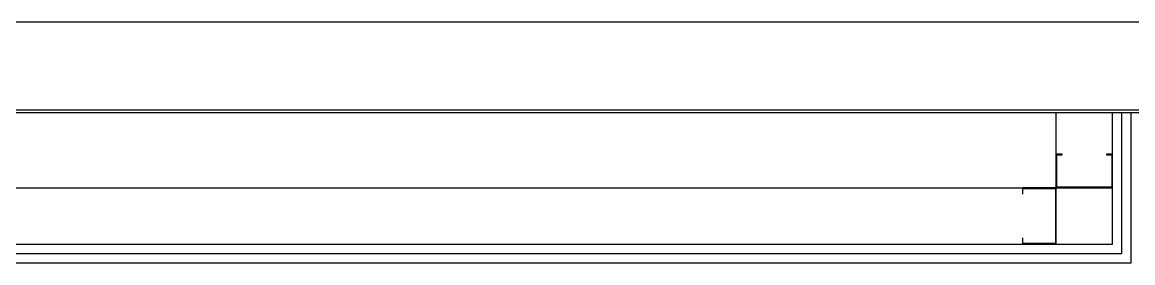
# Model space of a CAD drawing. Header units: millimetres. Extents: x -168200 to 672800, y -7409 to 118800.
# Drawn here: x 265802 to 267282, y 65400 to 65721 of the extents above; entities that cross this region are included whole.
import ezdxf

# ---------------------------------------------------------------- set-up
doc = ezdxf.new("R2010")
doc.units = ezdxf.units.MM
doc.header["$LTSCALE"] = 200
doc.layers.add('1 BA', color=9, linetype='Continuous')

msp = doc.modelspace()

# ---------------------------------------------------------------- linework, layer by layer
at = {"layer": '1 BA'}
for p, q in [((268071, 65721), (259404, 65721)), ((259404, 65604), (268071, 65604)), ((268075, 65600), (259400, 65600)), ((267255, 65425), (267255, 65600)), ((267267.5, 65412.5), (267267.5, 65600)), ((267280, 65400), (267280, 65600)), ((259400, 65425), (267255, 65425)), ((259400, 65412.5), (267267.5, 65412.5)), ((259400, 65400), (267280, 65400))]:
    msp.add_line(p, q, dxfattribs=at)
msp.add_lwpolyline([(259400, 65500), (267180, 65500), (267180, 65600)], dxfattribs=at)
for points in [[(267188, 65544.2), (267188, 65545), (267180, 65545), (267180, 65500), (267255, 65500), (267255, 65545), (267247, 65545), (267247, 65544.2), (267254.2, 65544.2), (267254.2, 65500.8), (267180.8, 65500.8), (267180.8, 65544.2)], [(267135.8, 65433), (267135, 65433), (267135, 65425), (267180, 65425), (267180, 65500), (267135, 65500), (267135, 65492), (267135.8, 65492), (267135.8, 65499.2), (267179.2, 65499.2), (267179.2, 65425.8), (267135.8, 65425.8)]]:
    msp.add_lwpolyline(points, close=True, dxfattribs=at)

doc.saveas('drawing.dxf')
